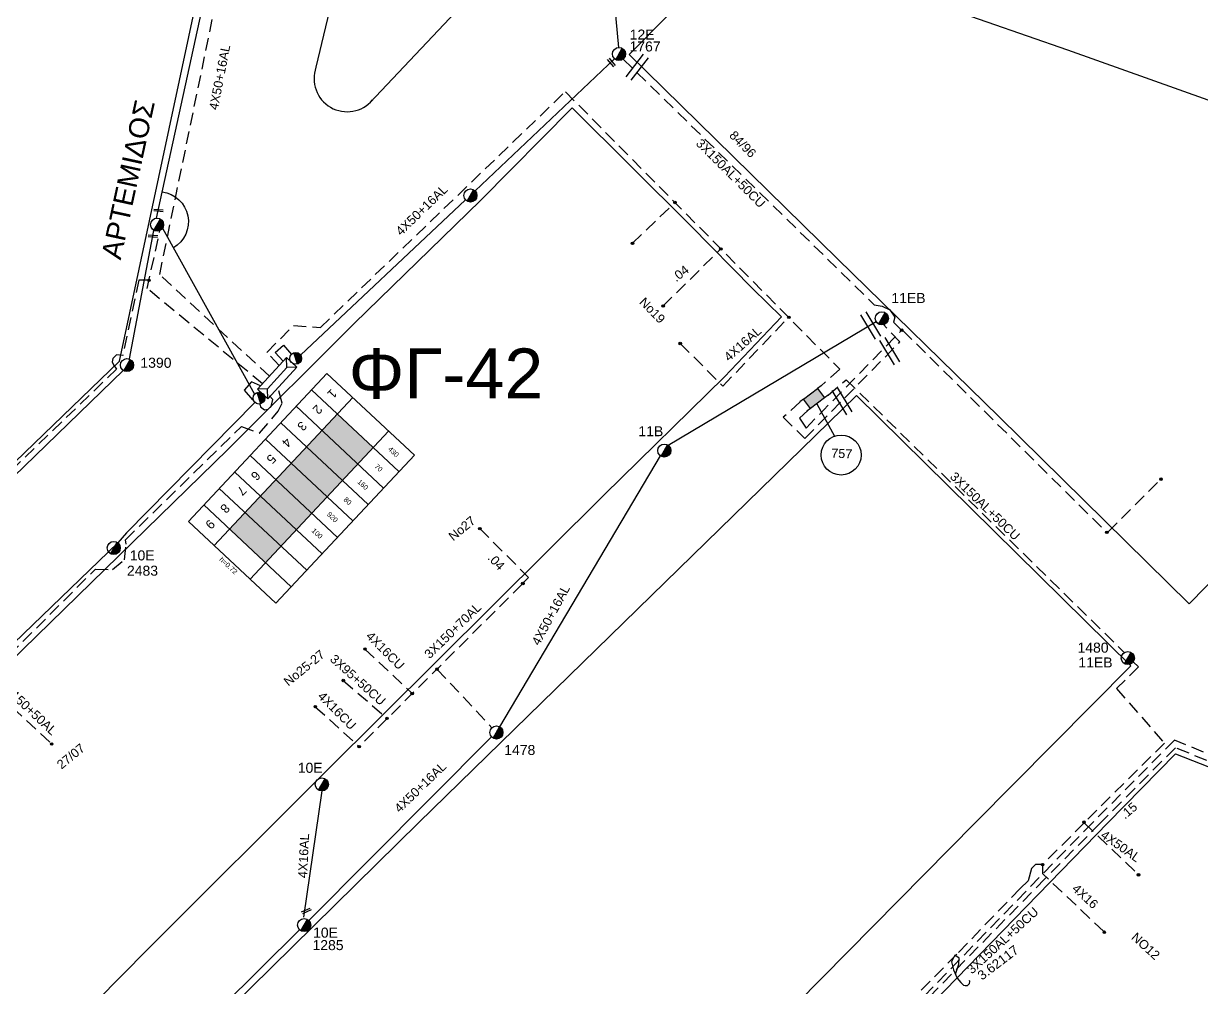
# Model space of a CAD drawing. Header units: millimetres. Extents: x 751 to 1825, y 360 to 872.
# Drawn here: x 1289.2 to 1406.9, y 599.1 to 695.4 of the extents above; entities that cross this region are included whole.
import ezdxf
from ezdxf.enums import TextEntityAlignment as Align

# ---------------------------------------------------------------- set-up
doc = ezdxf.new("R2010")
doc.units = ezdxf.units.MM
doc.linetypes.add('DASHED', pattern=[19.05, 12.7, -6.35])
for name, color, linetype in [('Link Box 4 Διευθύνσεων', 7, 'Continuous'), ('Άγνωστα', 7, 'Continuous'), ('Ασφαλειοκιβώτια Χ.Τ 9 αναχωρήσεων', 7, 'Continuous'), ('Γέφυρες Εναέριου Δικτύου', 7, 'Continuous'), ('Γυμνά εναέρια ΧΤ (3Φ)   4x16AL', 7, 'Continuous'), ('Γυμνά εναέρια ΧΤ (3Φ)   4x50AL', 7, 'Continuous'), ('Γυμνά εναέρια ΧΤ και ΦΟΠ (3Φ)   4x50+16AL', 7, 'Continuous'), ('Γυμνά εναέρια ΧΤ και ΦΟΠ (3Φ)   4x50+16CU', 7, 'Continuous'), ('Εναέρια παροχή ΧΤ 4x16', 7, 'SYN_LINE'), ('Επιγραφές - Σχήματα', 7, 'Continuous'), ('Καλώδια ΧΤ   3x150+50AL', 7, 'DASHED'), ('Καλώδια ΧΤ   3x150+50CU', 7, 'DASHED'), ('Καλώδια ΧΤ   3x150AL+50CU', 7, 'DASHED'), ('Καλώδια ΧΤ   3x95+50CU', 7, 'DASHED'), ('Μηχανική τομή', 7, 'Continuous'), ('Στύλος ΦΜ', 7, 'Continuous'), ('Στύλος ΦΜ @ 1', 7, 'Continuous'), ('Συνδέσεις', 7, 'Continuous'), ('Τομή', 7, 'Continuous'), ('Υποσταθμός εναέριος 2 στύλων', 7, 'Continuous'), ('Υποσταθμός πόλεως', 7, 'Continuous'), ('Υπόβαθρο ΔΕΗ', 7, 'Continuous'), ('Υπόγεια Καλώδια Δικτύου ΧΤ   .04', 7, 'DASHED'), ('Υπόγεια Καλώδια Δικτύου ΧΤ   .15', 7, 'DASHED'), ('Υπόγεια καλώδια Δικτύου ΧΤ και Παρ. ΧΤ - 3X150+70 AL', 7, 'DASHED'), ('Υπόγεια καλώδια Παροχών ΧΤ   .15', 7, 'DASHED'), ('Υπόγεια καλώδια Παροχών ΧΤ   4x16AL', 7, 'DASHED'), ('Υπόγεια καλώδια Παροχών ΧΤ   4x16CU', 7, 'DASHED'), ('Υπόγεια καλώδια Παροχών ΧΤ   4x50AL', 7, 'DASHED')]:
    doc.layers.add(name, color=color, linetype=linetype)
doc.styles.get("Standard").update_dxf_attribs({"font": 'ARIAL.TTF'})
doc.linetypes.add('SYN_LINE', pattern='A,0.5,-0.0001,["/\\/\\/\\/",Standard,S=0.1,R=0,X=0,Y=-0.05],-0.25', length=0.7501)

# ---------------------------------------------------------------- blocks, each defined once
blk = doc.blocks.new('ΥΠΑΡΧΩΝ ΤΣΙΜΕΝΤΕΝΙΟΣ ΣΤΥΛΟΣ')
at = {"layer": 'Στύλος ΦΜ'}
blk.add_hatch(color=256, dxfattribs=at).paths.add_polyline_path([(-1.29, -2.28, 0.574793), (2.62, 0, 0.268822), (1.3, 2.27)])
blk.add_line((-1.29, -2.28), (1.3, 2.27), dxfattribs=at)
blk.add_circle((0, 0), 2.62, dxfattribs=at)
at = {"layer": 'Στύλος ΦΜ', "flags": 4}
for tag, p in [('ΑΡΙΘΜΟΣ', (-4.68, 8.05)), ('ΤΥΠΟΣ', (-4.91, 3.03))]:
    blk.add_attdef(tag, p, '', height=4, dxfattribs=at)
blk = doc.blocks.new('ΥΠΟΣΤΑΘΜΟΣ ΕΝΑΕΡΙΟΣ ΕΠΙ 2 ΣΤΥΛΩΝ')
at = {"layer": 'Υποσταθμός εναέριος 2 στύλων', "linetype": 'Continuous'}
for points in [[(-11.97, -2.11, 0.574793), (-8.45, -0.07, 0.268822), (-9.64, 1.98)], [(9.68, -2.15, 0.574793), (13.19, -0.1, 0.268822), (12.01, 1.95)]]:
    blk.add_hatch(color=256, dxfattribs=at).paths.add_polyline_path(points)
for p, q in [((-11.97, -2.11), (-9.64, 1.98)), ((9.68, -2.15), (12.01, 1.95))]:
    blk.add_line(p, q, dxfattribs=at)
for centre in [(-10.81, -0.07), (10.84, -0.1)]:
    blk.add_circle(centre, 2.36, dxfattribs=at)
at = {"layer": 'Υποσταθμός πόλεως', "linetype": 'Continuous', "ltscale": 40}
blk.add_lwpolyline([(-8.57, 2.82), (8.57, 2.82), (8.57, -2.82), (-8.57, -2.82)], close=True, dxfattribs=at)
for points in [[(-5.75, 0), (-8.57, 2.82)], [(-8.57, -2.82), (-5.75, 0)], [(-5.75, 0), (5.75, 0)], [(5.75, 0), (8.57, 2.82)], [(8.57, -2.82), (5.75, 0)]]:
    blk.add_lwpolyline(points, dxfattribs=at)
at = {"layer": 'Υποσταθμός εναέριος 2 στύλων', "ltscale": 40, "flags": 1}
for tag, p in [('ΜΕΤΑΣΧΗΜΑΤΙΣΜΟΣ', (14.09, 2.51)), ('ΙΣΧΥΣ', (14.07, -0.28)), ('ΑΡΙΘΜΟΣ', (14.19, -3))]:
    blk.add_attdef(tag, p, '', height=1.8, dxfattribs=at)
blk = doc.blocks.new('_ΣΥΝΔΕΣΗ')
at = {"layer": 'Συνδέσεις', "linetype": 'SYN_LINE', "ltscale": 40}
blk.add_hatch(color=256, dxfattribs=at).paths.add_polyline_path([(0.5, -0.01, 1), (-0.5, -0.01, 1)])
at = {"layer": 'Συνδέσεις'}
blk.add_circle((0, -0.01), 0.5, dxfattribs=at)
blk = doc.blocks.new('LINK BOX 4 ΑΝΑΧΩΡΗΣΕΩΝ')
at = {"layer": 'Link Box 4 Διευθύνσεων', "ltscale": 40}
blk.add_hatch(color=256, dxfattribs=at).paths.add_polyline_path([(-3.54, 0), (-3.54, -4.67), (3.54, -4.67), (3.54, 0)])
for p, q in [((-3.54, 0), (-5.33, 0)), ((5.33, 0), (3.54, 0)), ((-3.54, -4.67), (-5.33, -4.67)), ((5.33, -4.67), (3.54, -4.67))]:
    blk.add_line(p, q, dxfattribs=at)
blk.add_lwpolyline([(-3.54, -4.67), (-3.54, 0), (3.54, 0), (3.54, -4.67)], close=True, dxfattribs=at)
blk = doc.blocks.new('ΑΣΦΑΛΕΙΟΚΙΒΩΤΙΟ ΥΠΟΣΤΑΘΜΟΥ 9 ΑΝΑΧΩΡΗΣΕΩΝ')
at = {"layer": 'Ασφαλειοκιβώτια Χ.Τ 9 αναχωρήσεων', "ltscale": 40}
for p, q in [((-23.8, 40.36), (24.02, 40.36)), ((-9.72, 40.36), (-9.72, -40.64)), ((9.94, 40.36), (9.94, -40.64)), ((-23.8, 31.36), (24.02, 31.36)), ((-23.8, 22.36), (24.02, 22.36)), ((-23.8, 13.36), (24.02, 13.36)), ((-23.8, 4.36), (24.02, 4.36)), ((-23.8, -4.64), (24.02, -4.64)), ((-23.8, -13.64), (24.02, -13.64)), ((-23.8, -22.64), (24.02, -22.64)), ((-23.8, -31.64), (24.02, -31.64))]:
    blk.add_line(p, q, dxfattribs=at)
at = {"layer": 'Ασφαλειοκιβώτια Χ.Τ 9 αναχωρήσεων'}
blk.add_lwpolyline([(-23.8, -40.64), (24.02, -40.64), (24.02, 40.36), (-23.8, 40.36)], close=True, dxfattribs=at)
for s, p in [('1', (-18.45, 37.24)), ('2', (-18.45, 28.67)), ('3', (-18.45, 19.6)), ('4', (-18.45, 10.58)), ('5', (-18.45, 1.57)), ('6', (-18.45, -7.57)), ('7', (-18.45, -15.81)), ('8', (-18.45, -25.5)), ('9', (-18.45, -34.19))]:
    blk.add_text(s, height=3.6, rotation=270, dxfattribs=at).set_placement(p)
at = {"layer": 'Ασφαλειοκιβώτια Χ.Τ 9 αναχωρήσεων', "ltscale": 40}
for tag, height, p in [('ΟΝΟΜΑ', 5, (-0.16, 44.31)), ('ΚΕΙΜΕΝΟ 1', 2, (17.06, 35.59)), ('ΚΕΙΜΕΝΟ 2', 2, (17.06, 26.88)), ('ΚΕΙΜΕΝΟ 3', 2, (17.06, 17.69)), ('ΚΕΙΜΕΝΟ 4', 2, (17.06, 8.71)), ('ΚΕΙΜΕΝΟ 5', 2, (17.06, -0.13)), ('ΚΕΙΜΕΝΟ 6', 2, (17.06, -9.05)), ('ΚΕΙΜΕΝΟ 7', 2, (17.06, -18.13)), ('ΚΕΙΜΕΝΟ 8', 2, (17.06, -26.85)), ('ΚΕΙΜΕΝΟ 9', 2, (17.06, -35.99)), ('ΣΧ', 2, (-0.1, -42.64))]:
    blk.add_attdef(tag, text='', height=height, dxfattribs=at).set_placement(p, align=Align.MIDDLE_CENTER)
blk = doc.blocks.new('ΜΗΧΑΝΙΚΗ ΤΟΜΗ')
at = {"layer": 'Μηχανική τομή', "ltscale": 40}
for p, q in [((-1.89, 0.78), (1.89, 0.78)), ((1.89, 0), (-1.89, 0))]:
    blk.add_line(p, q, dxfattribs=at)
blk = doc.blocks.new('ΤΟΜΗ')
at = {"layer": 'Τομή', "ltscale": 40}
for p, q in [((-5.68, 0), (5.68, 0)), ((5.68, -2.33), (-5.68, -2.33))]:
    blk.add_line(p, q, dxfattribs=at)

msp = doc.modelspace()

# ---------------------------------------------------------------- hatches: boundary and pattern name
at = {"layer": 'Ασφαλειοκιβώτια Χ.Τ 9 αναχωρήσεων', "lineweight": 40, "ltscale": 0.1}
h = msp.add_hatch(color=2, dxfattribs=at)
h.dxf.hatch_style = 1
h.paths.add_polyline_path([(1324.12, 653.02), (1320.53, 656.38), (1319, 654.74), (1322.59, 651.38)])
h = msp.add_hatch(color=85, dxfattribs=at)
h.dxf.hatch_style = 1
h.paths.add_polyline_path([(1322.59, 651.38), (1319, 654.74), (1317.46, 653.09), (1321.05, 649.74)])
h = msp.add_hatch(color=6, dxfattribs=at)
h.dxf.hatch_style = 1
h.paths.add_polyline_path([(1321.05, 649.74), (1317.46, 653.09), (1315.92, 651.45), (1319.51, 648.09)])
h = msp.add_hatch(color=1, dxfattribs=at)
h.dxf.hatch_style = 1
h.paths.add_polyline_path([(1319.51, 648.09), (1315.92, 651.45), (1314.39, 649.8), (1317.98, 646.45)])
h = msp.add_hatch(color=5, dxfattribs=at)
h.dxf.hatch_style = 1
h.paths.add_polyline_path([(1317.98, 646.45), (1314.39, 649.8), (1312.85, 648.16), (1316.44, 644.81)])
h = msp.add_hatch(color=173, dxfattribs=at)
h.dxf.hatch_style = 1
h.paths.add_polyline_path([(1316.44, 644.81), (1312.85, 648.16), (1311.31, 646.52), (1314.9, 643.16)])
h = msp.add_hatch(color=30, dxfattribs=at)
h.dxf.hatch_style = 1
h.paths.add_polyline_path([(1314.9, 643.16), (1311.31, 646.52), (1309.78, 644.87), (1313.37, 641.52)])

# ---------------------------------------------------------------- linework, layer by layer
at = {"layer": 'Άγνωστα', "color": 2, "linetype": 'DASHED', "lineweight": -2, "ltscale": 0.1}
for points in [[(1350.03, 673.43), (1354.27, 677.51)], [(1366.77, 657.59), (1365.09, 656.04), (1367.25, 653.92), (1376.75, 663.57), (1375.1, 665.3)], [(1367.54, 656.71), (1366.71, 655.94), (1367.37, 654.97), (1376.93, 664.74)], [(1330.49, 630.87), (1335.98, 625.02)]]:
    msp.add_lwpolyline(points, dxfattribs=at)
at = {"layer": 'Άγνωστα', "color": 173, "linetype": 'DASHED', "lineweight": -2, "ltscale": 0.1}
for points in [[(1313.05, 659.39), (1301.53, 668.92), (1302.81, 674.71)], [(1301.71, 669.73), (1301.71, 669.73), (1300.69, 669.75), (1299.08, 662.22), (1298.48, 662.28), (1298.11, 661.91), (1298.03, 661.57), (1298.03, 661.57), (1298.15, 661.27), (1298.48, 660.86), (1279.18, 642.3)]]:
    msp.add_lwpolyline(points, dxfattribs=at)
at = {"layer": 'Άγνωστα', "color": 1, "linetype": 'SYN_LINE', "lineweight": -2, "ltscale": 10}
for points in [[(1303.07, 674.94), (1312.26, 658.35)], [(1312.79, 657.37), (1312.85, 657.09), (1313.26, 656.77), (1313.61, 656.86), (1313.93, 657.13), (1314.07, 657.81), (1313.76, 658.2)]]:
    msp.add_lwpolyline(points, dxfattribs=at)
at = {"layer": 'Γέφυρες Εναέριου Δικτύου', "lineweight": -2, "ltscale": 0.1}
msp.add_lwpolyline([(1303.04, 678.56, -0.716791), (1304.15, 672.99, 2.863213)], format="xyb", dxfattribs=at)
at = {"layer": 'Γυμνά εναέρια ΧΤ (3Φ)   4x16AL', "color": 2, "lineweight": -2, "ltscale": 0.1}
msp.add_lwpolyline([(1318.98, 618.7), (1317.15, 606.07)], dxfattribs=at)
at = {"layer": 'Γυμνά εναέρια ΧΤ (3Φ)   4x50AL', "color": 5, "linetype": 'DASHED', "lineweight": -2, "ltscale": 0.1}
msp.add_lwpolyline([(1312.85, 659.18), (1311.97, 659.6), (1311.22, 658.74), (1312.3, 657.52)], dxfattribs=at)
at = {"layer": 'Γυμνά εναέρια ΧΤ (3Φ)   4x50AL', "color": 30, "linetype": 'DASHED', "lineweight": -2, "ltscale": 0.1}
msp.add_lwpolyline([(1281.67, 625.86), (1282.36, 626.11), (1282.39, 626.85), (1285.07, 629.6), (1296.37, 640.87), (1298.05, 640.82), (1299.26, 641.79), (1299.43, 643.36), (1299.36, 643.81), (1310.95, 655.13), (1312.76, 654.44), (1314.63, 656.65), (1315.01, 657.46), (1314.61, 659.01)], dxfattribs=at)
at = {"layer": 'Γυμνά εναέρια ΧΤ (3Φ)   4x50AL', "color": 5, "lineweight": -2, "ltscale": 0.1}
msp.add_lwpolyline([(1312.3, 657.52), (1299.47, 644.51), (1298.61, 643.48), (1285.35, 630.74), (1281.44, 626.77), (1258.27, 603.43)], dxfattribs=at)
at = {"layer": 'Γυμνά εναέρια ΧΤ και ΦΟΠ (3Φ)   4x50+16AL', "color": 6, "lineweight": -2, "ltscale": 0.1}
for points in [[(1348.68, 693), (1346.44, 717.04)], [(1334.3, 678.66), (1348.24, 691.86)], [(1316.86, 662.25), (1333.35, 677.77)], [(1315.12, 661.64), (1314.33, 662.51), (1315.15, 663.25), (1315.94, 662.32)]]:
    msp.add_lwpolyline(points, dxfattribs=at)
at = {"layer": 'Γυμνά εναέρια ΧΤ και ΦΟΠ (3Φ)   4x50+16AL', "color": 1, "lineweight": -2, "ltscale": 0.1}
for points in [[(1302.46, 675.94), (1309.45, 708.01)], [(1299.75, 661.87), (1302.2, 674.72)], [(1279.39, 641.58), (1299.12, 660.73)]]:
    msp.add_lwpolyline(points, dxfattribs=at)
at = {"layer": 'Γυμνά εναέρια ΧΤ και ΦΟΠ (3Φ)   4x50+16AL', "color": 2, "linetype": 'DASHED', "lineweight": -2, "ltscale": 0.1}
msp.add_lwpolyline([(1314.72, 661.21), (1313.5, 662.53), (1316.14, 665.2), (1318.84, 665.01), (1343.32, 688.58), (1370.75, 660.85), (1368.88, 659.18)], dxfattribs=at)
at = {"layer": 'Γυμνά εναέρια ΧΤ και ΦΟΠ (3Φ)   4x50+16AL', "color": 2, "lineweight": -2, "ltscale": 0.1}
for points in [[(1353.6, 653.24), (1374.39, 665.6)], [(1336.76, 625.11), (1352.83, 652.18)], [(1335.95, 624.1), (1317.68, 605.76)]]:
    msp.add_lwpolyline(points, dxfattribs=at)
at = {"layer": 'Γυμνά εναέρια ΧΤ και ΦΟΠ (3Φ)   4x50+16CU', "color": 2, "ltscale": 0.1}
msp.add_lwpolyline([(1293.35, 581.61), (1316.76, 604.83)], dxfattribs=at)
at = {"layer": 'Εναέρια παροχή ΧΤ 4x16', "color": 5, "linetype": 'DASHED', "ltscale": 0.1}
msp.add_lwpolyline([(1397.12, 604.65), (1391.04, 610.41), (1391.04, 611.34)], dxfattribs=at)
at = {"layer": 'Επιγραφές - Σχήματα', "lineweight": -2, "ltscale": 0.1}
msp.add_lwpolyline([(1368.45, 657.4), (1370.23, 654.16)], dxfattribs=at)
at = {"layer": 'Επιγραφές - Σχήματα', "ltscale": 0.1}
msp.add_lwpolyline([(1382.32, 600.4), (1382.64, 601.37), (1382.66, 601.98), (1382.25, 602.28), (1381.9, 601.62), (1382.12, 600.83), (1382.49, 599.98), (1382.83, 599.54), (1383.12, 599.28), (1383.29, 599.25), (1383.52, 599.26), (1383.72, 599.44), (1383.73, 599.65), (1383.72, 599.77)], dxfattribs=at)
msp.add_circle((1370.88, 652.27), 2, dxfattribs=at)
at = {"layer": 'Καλώδια ΧΤ   3x150+50AL', "color": 30, "linetype": 'DASHED', "lineweight": -2, "ltscale": 0.1}
msp.add_lwpolyline([(1285.27, 629.63), (1291.91, 623.48)], dxfattribs=at)
at = {"layer": 'Καλώδια ΧΤ   3x150+50CU', "color": 85, "linetype": 'DASHED', "lineweight": -2, "ltscale": 0.1}
msp.add_lwpolyline([(1313.74, 660.14), (1302.78, 670.31), (1310.44, 707.47), (1321.07, 704.98), (1321.52, 707.41), (1321.95, 708.57), (1322.14, 709.7)], dxfattribs=at)
at = {"layer": 'Καλώδια ΧΤ   3x150AL+50CU', "color": 2, "linetype": 'DASHED', "lineweight": -2, "ltscale": 0.1}
for points in [[(1349.1, 691.84), (1374.19, 667.29), (1374.99, 667.16), (1375.76, 666.77), (1376.25, 666.04), (1376.11, 665.55), (1376.84, 664.83)], [(1377.05, 664.72), (1397.33, 644.62)], [(1397.55, 644.59), (1402.75, 649.77)]]:
    msp.add_lwpolyline(points, dxfattribs=at)
at = {"layer": 'Καλώδια ΧΤ   3x150AL+50CU', "color": 5, "linetype": 'DASHED', "lineweight": -2, "ltscale": 0.1}
msp.add_lwpolyline([(1369.58, 658.25), (1371.38, 659.8), (1399.18, 632.53)], dxfattribs=at)
at = {"layer": 'Καλώδια ΧΤ   3x150AL+50CU', "color": 27, "linetype": 'DASHED', "lineweight": -2, "ltscale": 0.1}
for points in [[(1416.57, 632.61), (1415.53, 629.08), (1424.76, 625.28), (1425.03, 624.66), (1421.83, 616.64), (1421.23, 616.88), (1404.18, 623.76)], [(1404.18, 623.76), (1404.18, 623.76), (1395.99, 615.51), (1355.13, 573.42), (1364.26, 564.36), (1368.75, 559.94), (1366.61, 557.3), (1363.54, 559.7), (1359.35, 555.3)]]:
    msp.add_lwpolyline(points, dxfattribs=at)
at = {"layer": 'Καλώδια ΧΤ   3x150AL+50CU', "color": 85, "linetype": 'DASHED', "ltscale": 0.1}
msp.add_lwpolyline([(1426.59, 626.67), (1426.27, 625.14), (1425.53, 625.08), (1422.6, 616.42), (1421.52, 615.97), (1404.28, 623.02), (1396.8, 615.51), (1391.25, 609.92), (1367.86, 586.02), (1355.97, 573.54), (1369.6, 559.77), (1366.67, 556.28), (1364.58, 558.19), (1363.56, 558.58), (1363.04, 558.17), (1359.8, 554.88)], dxfattribs=at)
at = {"layer": 'Καλώδια ΧΤ   3x95+50CU', "color": 2, "linetype": 'DASHED', "lineweight": -2, "ltscale": 0.1}
msp.add_lwpolyline([(1321.13, 629.73), (1325.41, 626.03)], dxfattribs=at)
at = {"layer": 'Υπόβαθρο ΔΕΗ', "lineweight": -2, "ltscale": 0.1}
for points in [[(1226.49, 655.8), (1258.92, 623.23), (1298.77, 661.64), (1308.69, 708.12), (1312.7, 727.51), (1314.9, 738.47), (1314.72, 740), (1314.53, 740.39), (1314.18, 740.78), (1313.25, 740.84), (1311.74, 740.34), (1307.94, 736.65), (1296.06, 724.82), (1275.44, 704.63), (1262.79, 691.85), (1242.59, 671.99), (1226.49, 655.8)], [(1423.97, 681.89), (1409.03, 640.82), (1405.65, 637.39), (1386.66, 656.1), (1370.53, 671.89), (1349.68, 692.3), (1361.27, 704), (1393.5, 692.77), (1423.97, 681.89)], [(1270.09, 613.86), (1289.12, 632.86), (1309.6, 652.81), (1322.23, 665.4), (1334.83, 677.72), (1344, 686.97), (1355.82, 675.21), (1362.07, 668.87), (1364.92, 666.09), (1359.21, 660.08), (1347.2, 648.29), (1319.43, 620.67), (1301.58, 602.9), (1291.3, 592.45), (1270.09, 613.86)], [(1421.88, 615.51), (1398.35, 549.89), (1369.65, 560.51), (1356.81, 573.62), (1397.54, 615.51), (1404.29, 622.42), (1421.88, 615.5)]]:
    msp.add_lwpolyline(points, dxfattribs=at)
msp.add_lwpolyline([(1323.79, 687.48), (1344.29, 709.23), (1344, 710.12), (1324.58, 716.93), (1318.4, 691.02, 0.838438), (1324.05, 687.76)], format="xyb", dxfattribs=at)
msp.add_lwpolyline([(1384.27, 615.51), (1261.85, 491.51), (1224.72, 504.92), (1223.89, 512.45), (1328.63, 615.51), (1372.4, 658.23), (1399.84, 631.21)], close=True, dxfattribs=at)
at = {"layer": 'Υπόγεια Καλώδια Δικτύου ΧΤ   .04', "color": 2, "linetype": 'DASHED', "lineweight": -2, "ltscale": 0.1}
for points in [[(1353.07, 667.15), (1358.86, 672.87)], [(1334.77, 644.92), (1339.65, 640.02), (1339.12, 639.5)]]:
    msp.add_lwpolyline(points, dxfattribs=at)
at = {"layer": 'Υπόγεια Καλώδια Δικτύου ΧΤ   .15', "color": 5, "linetype": 'DASHED', "ltscale": 0.1}
msp.add_lwpolyline([(1400.06, 631.59), (1400.61, 631.09), (1398.41, 628.94), (1403.19, 623.48), (1395.16, 615.51), (1391.02, 611.34), (1390.29, 611.34), (1389.91, 610.94), (1389.58, 609.72), (1388.78, 608.96), (1382.45, 602.39), (1364.76, 584.44)], dxfattribs=at)
at = {"layer": 'Υπόγεια καλώδια Δικτύου ΧΤ και Παρ. ΧΤ - 3X150+70 AL', "color": 2, "linetype": 'DASHED', "lineweight": -2, "ltscale": 0.1}
msp.add_lwpolyline([(1338.99, 639.35), (1322.8, 623.22)], dxfattribs=at)
at = {"layer": 'Υπόγεια καλώδια Παροχών ΧΤ   4x16AL', "color": 2, "linetype": 'DASHED', "lineweight": -2, "ltscale": 0.1}
for points in [[(1359.06, 659.15), (1365.63, 666.03), (1365.63, 666.03)], [(1354.8, 663.42), (1359.06, 659.15)]]:
    msp.add_lwpolyline(points, dxfattribs=at)
at = {"layer": 'Υπόγεια καλώδια Παροχών ΧΤ   4x16CU', "color": 2, "linetype": 'DASHED', "lineweight": -2, "ltscale": 0.1}
for points in [[(1323.29, 632.88), (1327.96, 628.49)], [(1318.33, 627.12), (1322.71, 623.13)]]:
    msp.add_lwpolyline(points, dxfattribs=at)
at = {"layer": 'Υπόγεια καλώδια Παροχών ΧΤ   4x50AL', "color": 5, "linetype": 'DASHED', "ltscale": 0.1}
msp.add_lwpolyline([(1395.16, 615.51), (1400.63, 610.3)], dxfattribs=at)

# ---------------------------------------------------------------- block references
at = {"layer": 'Link Box 4 Διευθύνσεων', "ltscale": 0.1, "xscale": 0.2500000000000762, "yscale": 0.2500000000000762, "zscale": 0.2500000000000762, "rotation": 37.06586022626253}
msp.add_blockref('LINK BOX 4 ΑΝΑΧΩΡΗΣΕΩΝ', (1367.81, 658.38), dxfattribs=at)
at = {"layer": 'Ασφαλειοκιβώτια Χ.Τ 9 αναχωρήσεων', "ltscale": 0.1}
ref = msp.add_blockref('ΑΣΦΑΛΕΙΟΚΙΒΩΤΙΟ ΥΠΟΣΤΑΘΜΟΥ 9 ΑΝΑΧΩΡΗΣΕΩΝ', (1316.95, 648.99), dxfattribs=dict(at, xscale=0.2500000000000001, yscale=0.2500000000000001, zscale=0.2500000000000001, rotation=316.9219081881544))
ref.add_attrib('ΣΧ', 'h=0.72', dxfattribs={"ltscale": 40, "height": 0.5, "rotation": 316.9219}).set_placement((1309.65, 641.22), align=Align.MIDDLE_CENTER)
ref.add_attrib('ΚΕΙΜΕΝΟ 2', '70', dxfattribs={"ltscale": 40, "height": 0.5, "rotation": 316.9219}).set_placement((1324.66, 650.99), align=Align.MIDDLE_CENTER)
ref.add_attrib('ΚΕΙΜΕΝΟ 1', '430', dxfattribs={"ltscale": 40, "height": 0.5, "rotation": 316.9219}).set_placement((1326.15, 652.58), align=Align.MIDDLE_CENTER)
ref.add_attrib('ΚΕΙΜΕΝΟ 3', '160', dxfattribs={"ltscale": 40, "height": 0.5, "rotation": 316.9219}).set_placement((1323.09, 649.31), align=Align.MIDDLE_CENTER)
ref.add_attrib('ΚΕΙΜΕΝΟ 4', '80', dxfattribs={"ltscale": 40, "height": 0.5, "rotation": 316.9219}).set_placement((1321.56, 647.67), align=Align.MIDDLE_CENTER)
ref.add_attrib('ΚΕΙΜΕΝΟ 5', '920', dxfattribs={"ltscale": 40, "height": 0.5, "rotation": 316.9219}).set_placement((1320.05, 646.06), align=Align.MIDDLE_CENTER)
ref.add_attrib('ΚΕΙΜΕΝΟ 6', '100', dxfattribs={"ltscale": 40, "height": 0.5, "rotation": 316.9219}).set_placement((1318.52, 644.43), align=Align.MIDDLE_CENTER)
at = {"layer": 'Καλώδια ΧΤ   3x150+50AL', "linetype": 'DASHED', "ltscale": 0.1, "xscale": 0.25, "yscale": 0.25, "zscale": 0.25}
msp.add_blockref('_ΣΥΝΔΕΣΗ', (1291.99, 623.39), dxfattribs=at)
at = {"layer": 'Καλώδια ΧΤ   3x95+50CU', "linetype": 'DASHED', "ltscale": 0.1, "xscale": 0.25, "yscale": 0.25, "zscale": 0.25}
for p in [(1321.13, 629.74), (1325.5, 625.95)]:
    msp.add_blockref('_ΣΥΝΔΕΣΗ', p, dxfattribs=at)
at = {"layer": 'Μηχανική τομή', "ltscale": 0.1}
for p, xscale, yscale, zscale, rotation in [((1347.85, 691.44), 0.2499999999999959, 0.2499999999999959, 0.2499999999999959, 309.7973692398033), ((1302.65, 676.62), 0.2500000000000209, 0.2500000000000209, 0.2500000000000209, 355.0756148257159), ((1302.09, 674.05), 0.2500000000000209, 0.2500000000000209, 0.2500000000000209, 355.0756148257159), ((1317.39, 606.8), 0.2500000000000831, 0.2500000000000831, 0.2500000000000831, 203.627471169871)]:
    msp.add_blockref('ΜΗΧΑΝΙΚΗ ΤΟΜΗ', p, dxfattribs=dict(at, xscale=xscale, yscale=yscale, zscale=zscale, rotation=rotation))
at = {"layer": 'Στύλος ΦΜ @ 1', "ltscale": 0.1}
ref = msp.add_blockref('ΥΠΑΡΧΩΝ ΤΣΙΜΕΝΤΕΝΙΟΣ ΣΤΥΛΟΣ', (1348.68, 692.35), dxfattribs=dict(at, xscale=0.25, yscale=0.25, zscale=0.25))
ref.add_attrib('ΤΥΠΟΣ', '12E', (1349.75, 693.79), dxfattribs={"layer": 'Στύλος ΦΜ', "height": 1, "flags": 4})
ref.add_attrib('ΑΡΙΘΜΟΣ', '1767', (1349.73, 692.6), dxfattribs={"layer": 'Στύλος ΦΜ', "height": 1, "flags": 4})
at = {"layer": 'Στύλος ΦΜ @ 1', "ltscale": 0.1, "xscale": 0.25, "yscale": 0.25, "zscale": 0.25}
for p in [(1333.83, 678.21), (1302.52, 675.29)]:
    msp.add_blockref('ΥΠΑΡΧΩΝ ΤΣΙΜΕΝΤΕΝΙΟΣ ΣΤΥΛΟΣ', p, dxfattribs=at)
at = {"layer": 'Στύλος ΦΜ @ 1', "ltscale": 0.1}
ref = msp.add_blockref('ΥΠΑΡΧΩΝ ΤΣΙΜΕΝΤΕΝΙΟΣ ΣΤΥΛΟΣ', (1374.95, 665.93), dxfattribs=dict(at, xscale=0.25, yscale=0.25, zscale=0.25))
ref.add_attrib('ΤΥΠΟΣ', '11EB', (1375.9, 667.46), dxfattribs={"layer": 'Στύλος ΦΜ', "height": 1, "flags": 4})
ref = msp.add_blockref('ΥΠΑΡΧΩΝ ΤΣΙΜΕΝΤΕΝΙΟΣ ΣΤΥΛΟΣ', (1299.51, 661.26), dxfattribs=dict(at, xscale=0.25, yscale=0.25, zscale=0.25))
ref.add_attrib('ΑΡΙΘΜΟΣ', '1390', (1300.85, 660.99), dxfattribs={"layer": 'Στύλος ΦΜ', "height": 1, "flags": 4})
ref = msp.add_blockref('ΥΠΑΡΧΩΝ ΤΣΙΜΕΝΤΕΝΙΟΣ ΣΤΥΛΟΣ', (1353.21, 652.71), dxfattribs=dict(at, xscale=0.25, yscale=0.25, zscale=0.25))
ref.add_attrib('ΤΥΠΟΣ', '11B', (1350.62, 654.15), dxfattribs={"layer": 'Στύλος ΦΜ', "height": 1, "flags": 4})
ref = msp.add_blockref('ΥΠΑΡΧΩΝ ΤΣΙΜΕΝΤΕΝΙΟΣ ΣΤΥΛΟΣ', (1298.19, 642.98), dxfattribs=dict(at, xscale=0.25, yscale=0.25, zscale=0.25))
ref.add_attrib('ΤΥΠΟΣ', '10E', (1299.79, 641.74), dxfattribs={"layer": 'Στύλος ΦΜ', "height": 1, "flags": 4})
ref.add_attrib('ΑΡΙΘΜΟΣ', '2483', (1299.51, 640.21), dxfattribs={"layer": 'Στύλος ΦΜ', "height": 1, "flags": 4})
ref = msp.add_blockref('ΥΠΑΡΧΩΝ ΤΣΙΜΕΝΤΕΝΙΟΣ ΣΤΥΛΟΣ', (1399.53, 631.98), dxfattribs=dict(at, xscale=0.25, yscale=0.25, zscale=0.25))
ref.add_attrib('ΤΥΠΟΣ', '11EB', (1394.59, 631.04), dxfattribs={"layer": 'Στύλος ΦΜ', "height": 1, "flags": 4})
ref.add_attrib('ΑΡΙΘΜΟΣ', '1480', (1394.5, 632.52), dxfattribs={"layer": 'Στύλος ΦΜ', "height": 1, "flags": 4})
ref = msp.add_blockref('ΥΠΑΡΧΩΝ ΤΣΙΜΕΝΤΕΝΙΟΣ ΣΤΥΛΟΣ', (1336.43, 624.54), dxfattribs=dict(at, xscale=0.25, yscale=0.25, zscale=0.25))
ref.add_attrib('ΑΡΙΘΜΟΣ', '1478', (1337.21, 622.29), dxfattribs={"layer": 'Στύλος ΦΜ', "height": 1, "flags": 4})
ref = msp.add_blockref('ΥΠΑΡΧΩΝ ΤΣΙΜΕΝΤΕΝΙΟΣ ΣΤΥΛΟΣ', (1318.98, 619.35), dxfattribs=dict(at, xscale=0.25, yscale=0.25, zscale=0.25))
ref.add_attrib('ΤΥΠΟΣ', '10E', (1316.58, 620.51), dxfattribs={"layer": 'Στύλος ΦΜ', "height": 1, "flags": 4})
ref = msp.add_blockref('ΥΠΑΡΧΩΝ ΤΣΙΜΕΝΤΕΝΙΟΣ ΣΤΥΛΟΣ', (1317.22, 605.29), dxfattribs=dict(at, xscale=0.25, yscale=0.25, zscale=0.25))
ref.add_attrib('ΤΥΠΟΣ', '1285', (1318.05, 602.79), dxfattribs={"layer": 'Στύλος ΦΜ', "height": 1, "flags": 4})
ref.add_attrib('ΑΡΙΘΜΟΣ', '10E', (1318.11, 604.04), dxfattribs={"layer": 'Στύλος ΦΜ', "height": 1, "flags": 4})
at = {"layer": 'Συνδέσεις', "ltscale": 0.1, "xscale": 0.25, "yscale": 0.25, "zscale": 0.25}
for p in [(1354.27, 677.51), (1350.03, 673.43), (1376.93, 664.75), (1402.84, 649.86), (1397.43, 644.55), (1330.49, 630.87), (1395.15, 615.58), (1391.01, 611.33), (1400.6, 610.32), (1397.19, 604.58)]:
    msp.add_blockref('_ΣΥΝΔΕΣΗ', p, dxfattribs=at)
at = {"layer": 'Τομή', "ltscale": 0.1}
for p, xscale, yscale, zscale, rotation in [((1350.26, 691.2), 0.249999999999989, 0.249999999999989, 0.249999999999989, 52.55202109404083), ((1373.57, 665.05), 0.2499999999999785, 0.2499999999999785, 0.2499999999999785, 121.0309334869312), ((1375.48, 662.51), 0.2499999999999785, 0.2499999999999785, 0.2499999999999785, 121.0309334869312), ((1370.72, 657.49), 0.2499999999999785, 0.2499999999999785, 0.2499999999999785, 121.0309334869312)]:
    msp.add_blockref('ΤΟΜΗ', p, dxfattribs=dict(at, xscale=xscale, yscale=yscale, zscale=zscale, rotation=rotation))
at = {"layer": 'Υποσταθμός εναέριος 2 στύλων', "ltscale": 0.1, "xscale": 0.2500000000000057, "yscale": 0.2500000000000057, "zscale": 0.2500000000000057, "rotation": 47.26750640055066}
msp.add_blockref('ΥΠΟΣΤΑΘΜΟΣ ΕΝΑΕΡΙΟΣ ΕΠΙ 2 ΣΤΥΛΩΝ', (1314.52, 659.95), dxfattribs=at)
at = {"layer": 'Υπόγεια Καλώδια Δικτύου ΧΤ   .04', "linetype": 'DASHED', "ltscale": 0.1, "xscale": 0.25, "yscale": 0.25, "zscale": 0.25}
for p in [(1358.86, 672.87), (1353.09, 667.16), (1334.77, 644.92), (1339.07, 639.43)]:
    msp.add_blockref('_ΣΥΝΔΕΣΗ', p, dxfattribs=at)
at = {"layer": 'Υπόγεια καλώδια Παροχών ΧΤ   .15', "linetype": 'DASHED', "ltscale": 0.1, "xscale": 0.25, "yscale": 0.25, "zscale": 0.25}
msp.add_blockref('_ΣΥΝΔΕΣΗ', (1301.71, 669.73), dxfattribs=at)
at = {"layer": 'Υπόγεια καλώδια Παροχών ΧΤ   4x16AL', "linetype": 'DASHED', "ltscale": 0.1, "xscale": 0.25, "yscale": 0.25, "zscale": 0.25}
for p in [(1365.66, 666.04), (1354.8, 663.42)]:
    msp.add_blockref('_ΣΥΝΔΕΣΗ', p, dxfattribs=at)
at = {"layer": 'Υπόγεια καλώδια Παροχών ΧΤ   4x16CU', "linetype": 'DASHED', "ltscale": 0.1, "xscale": 0.25, "yscale": 0.25, "zscale": 0.25}
for p in [(1323.29, 632.88), (1328.01, 628.43), (1318.33, 627.12), (1322.71, 623.13)]:
    msp.add_blockref('_ΣΥΝΔΕΣΗ', p, dxfattribs=at)

# ---------------------------------------------------------------- texts
at = {"layer": 'Γυμνά εναέρια ΧΤ (3Φ)   4x16AL', "color": 7, "ltscale": 0.1, "insert": (1316.6, 610.01), "char_height": 0.9, "width": 84.1859, "attachment_point": 1, "rotation": 87.1357}
msp.add_mtext('4X16AL', dxfattribs=at)
at = {"layer": 'Γυμνά εναέρια ΧΤ και ΦΟΠ (3Φ)   4x50+16AL', "color": 7, "ltscale": 0.1, "char_height": 0.9, "width": 84.1859, "attachment_point": 1}
for insert, rotation in [((1307.7, 686.87), 79.0252), ((1326.27, 674.78), 44.055), ((1339.9, 633.58), 61.742), ((1326.13, 617.1), 44.055)]:
    msp.add_mtext('4X50+16AL', dxfattribs=dict(at, insert=insert, rotation=rotation))
at = {"layer": 'Εναέρια παροχή ΧΤ 4x16', "color": 7, "linetype": 'DASHED', "ltscale": 0.1, "insert": (1394.49, 609.49), "char_height": 0.9, "width": 84.1859, "attachment_point": 1, "rotation": 317.6989}
msp.add_mtext('4X16', dxfattribs=at)
at = {"layer": 'Επιγραφές - Σχήματα', "ltscale": 0.1, "attachment_point": 5}
for s, insert, char_height, rotation in [('ΑΡΤΕΜΙΔΟΣ', (1299.63, 679.81), 2, 77.7537), ('84/96', (1361.05, 683.33), 0.9, 314.4881), ('No19', (1352.01, 666.72), 0.9, 314.4881), ('No27', (1332.99, 644.93), 0.9, 39.2636), ('No25-27', (1317.22, 630.99), 0.9, 39.2636), ('27/07', (1293.9, 622.16), 0.9, 39.2636)]:
    msp.add_mtext(s, dxfattribs=dict(at, insert=insert, char_height=char_height, rotation=rotation))
at = {"layer": 'Επιγραφές - Σχήματα', "insert": (1321.66, 662.92), "char_height": 5, "width": 2.177, "attachment_point": 1}
msp.add_mtext('Φ{\\fArial|b0|i0|c204|p34;Г}-42', dxfattribs=at)
at = {"layer": 'Επιγραφές - Σχήματα', "ltscale": 0.1, "char_height": 0.9, "attachment_point": 1}
for s, insert, width, rotation in [('757', (1369.92, 652.92), 84.1859, 357.2365), ('\\pt0.9;{\\H1.042x;3.62117}', (1384.39, 600.48), 28.3667, 37.3815)]:
    msp.add_mtext(s, dxfattribs=dict(at, insert=insert, width=width, rotation=rotation))
at = {"layer": 'Επιγραφές - Σχήματα', "color": 7, "ltscale": 0.1, "insert": (1400.41, 604.63), "char_height": 0.9, "width": 84.1859, "attachment_point": 1, "rotation": 317.6989}
msp.add_mtext('NO12', dxfattribs=at)
at = {"layer": 'Καλώδια ΧΤ   3x150+50AL', "color": 7, "linetype": 'DASHED', "ltscale": 0.1, "insert": (1287.28, 629.85), "char_height": 0.9, "width": 84.1859, "attachment_point": 1, "rotation": 316.813}
msp.add_mtext('3X150+50AL', dxfattribs=at)
at = {"layer": 'Καλώδια ΧΤ   3x150AL+50CU', "color": 7, "linetype": 'DASHED', "ltscale": 0.1, "char_height": 0.9, "width": 84.1859, "attachment_point": 1}
for insert, rotation in [((1356.93, 683.97), 315.1221), ((1382.31, 650.67), 315.797), ((1383.35, 601.01), 42.4299)]:
    msp.add_mtext('3X150AL+50CU', dxfattribs=dict(at, insert=insert, rotation=rotation))
at = {"layer": 'Καλώδια ΧΤ   3x95+50CU', "color": 7, "linetype": 'DASHED', "ltscale": 0.1, "insert": (1320.32, 632.43), "char_height": 0.9, "width": 84.1859, "attachment_point": 1, "rotation": 318.2385}
msp.add_mtext('3X95+50CU', dxfattribs=at)
at = {"layer": 'Υπόγεια Καλώδια Δικτύου ΧΤ   .04', "color": 7, "linetype": 'DASHED', "ltscale": 0.1, "char_height": 0.9, "width": 84.1859, "attachment_point": 1}
for insert, rotation in [((1353.84, 670.23), 38.345), ((1336.14, 642.55), 313.5435)]:
    msp.add_mtext('.04', dxfattribs=dict(at, insert=insert, rotation=rotation))
at = {"layer": 'Υπόγεια Καλώδια Δικτύου ΧΤ   .15', "color": 7, "linetype": 'DASHED', "ltscale": 0.1, "insert": (1398.66, 616.51), "char_height": 0.9, "width": 84.1859, "attachment_point": 1, "rotation": 40.3963}
msp.add_mtext('.15', dxfattribs=at)
at = {"layer": 'Υπόγεια καλώδια Δικτύου ΧΤ και Παρ. ΧΤ - 3X150+70 AL', "color": 7, "linetype": 'DASHED', "ltscale": 0.1, "insert": (1329.13, 632.5), "char_height": 0.9, "width": 84.1859, "attachment_point": 1, "rotation": 44.1699}
msp.add_mtext('3X150+70AL', dxfattribs=at)
at = {"layer": 'Υπόγεια καλώδια Παροχών ΧΤ   4x16AL', "color": 7, "linetype": 'DASHED', "ltscale": 0.1, "insert": (1359.07, 662.24), "char_height": 0.9, "width": 84.1859, "attachment_point": 1, "rotation": 41.7743}
msp.add_mtext('4X16AL', dxfattribs=at)
at = {"layer": 'Υπόγεια καλώδια Παροχών ΧΤ   4x16CU', "color": 7, "linetype": 'DASHED', "ltscale": 0.1, "char_height": 0.9, "width": 84.1859, "attachment_point": 1, "rotation": 315.0232}
for insert in [(1323.96, 634.73), (1319.14, 628.72)]:
    msp.add_mtext('4X16CU', dxfattribs=dict(at, insert=insert))
at = {"layer": 'Υπόγεια καλώδια Παροχών ΧΤ   4x50AL', "color": 7, "linetype": 'DASHED', "ltscale": 0.1, "insert": (1397.25, 614.84), "char_height": 0.9, "width": 84.1859, "attachment_point": 1, "rotation": 324.8395}
msp.add_mtext('4X50AL', dxfattribs=at)

doc.saveas('drawing.dxf')
